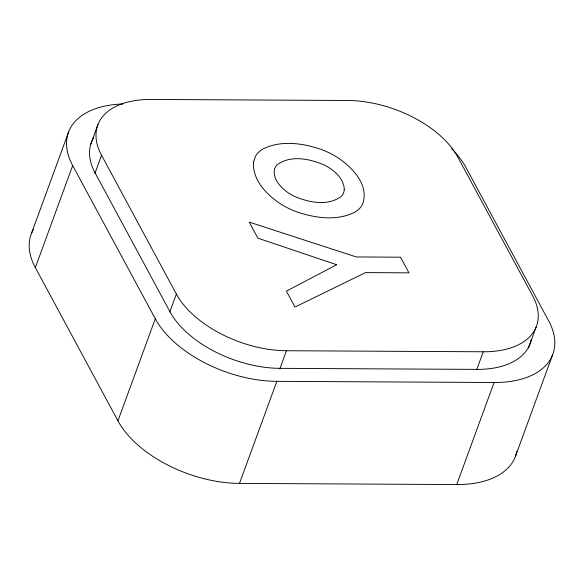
<?xml version="1.0" encoding="UTF-8"?>
<svg xmlns="http://www.w3.org/2000/svg" width="584" height="584" viewBox="0 0 584 584"><rect width="100%" height="100%" fill="white"/><g stroke="black" fill="none" stroke-linecap="round" stroke-linejoin="round"><path stroke-width="0.88" d="M31.375 233.717L68.722 131.67M516.855 451.396A98.243 55.509 20.1 0 1 456.732 484.559L239.491 483.399A98.243 55.509 20.1 0 1 117.946 420.83L35.339 267.625L72.686 165.571A98.243 55.509 20.1 0 1 122.91 103.996M90.739 144.255L97.944 124.56M94.885 173.47L101.543 155.271A88.994 50.282 20.1 0 1 150.979 99.441L347.765 100.492A88.994 50.282 20.1 0 1 457.871 157.169L532.696 295.949A88.994 50.282 20.1 0 1 483.253 351.78L476.675 369.76M117.946 420.83L155.293 318.776L72.686 165.571M169.783 312.031L176.368 294.051L101.543 155.271M279.809 368.927L286.467 350.728L483.253 351.78M239.491 483.399L276.838 381.345L494.079 382.505A98.243 55.509 20.1 0 0 548.661 320.872L466.054 167.666A98.243 55.509 20.1 0 0 451.746 148.81M456.732 484.559L494.079 382.505M528.454 348.064L536.287 326.66M515.278 456.827L552.625 354.78M35.339 267.625A98.243 55.509 20.1 0 1 33.507 229.293M276.838 381.345A98.243 55.509 20.1 0 1 155.293 318.776M93.82 137.525A88.994 50.282 20.1 0 0 95.097 172.886L169.922 311.659A88.994 50.282 20.1 0 0 280.028 368.343L476.814 369.387A88.994 50.282 20.1 0 0 531.272 339.348M286.467 350.728A88.994 50.282 20.1 0 1 176.368 294.051M253.522 161.987C252.244 180.412 267.268 195.465 281.729 204.619A51.056 28.842 20.1 0 0 296.103 211.627C314.791 218.088 337.034 221.438 355.262 211.941A51.348 29.01 20.1 0 0 362.16 205.05C370.431 185.332 351.51 166.221 336.026 156.578A51.385 29.032 20.1 0 0 321.645 149.592C302.95 143.124 280.721 139.802 262.479 149.27A51.093 28.864 20.1 0 0 255.595 156.147L253.522 161.987M344.261 189.53L344.005 191.45A31.332 17.703 20.1 0 1 341.275 196.392C327.77 206.517 308.337 202.466 293.978 196.136A31.405 17.739 20.1 0 1 285.912 191.136C279.568 186.062 272.983 178.441 274.37 169.732A31.346 17.71 20.1 0 1 277.093 164.819C290.591 154.68 310.016 158.804 324.39 165.068A31.28 17.673 20.1 0 1 332.464 170.046C338.472 174.777 344.195 181.493 344.261 189.53M336.676 264.72L286.423 291.131L295.008 307.045L365.518 272.611L408.953 272.845L400.514 257.194L356.32 256.953L249.207 222.11L257.858 238.155L336.676 264.72"/></g></svg>
